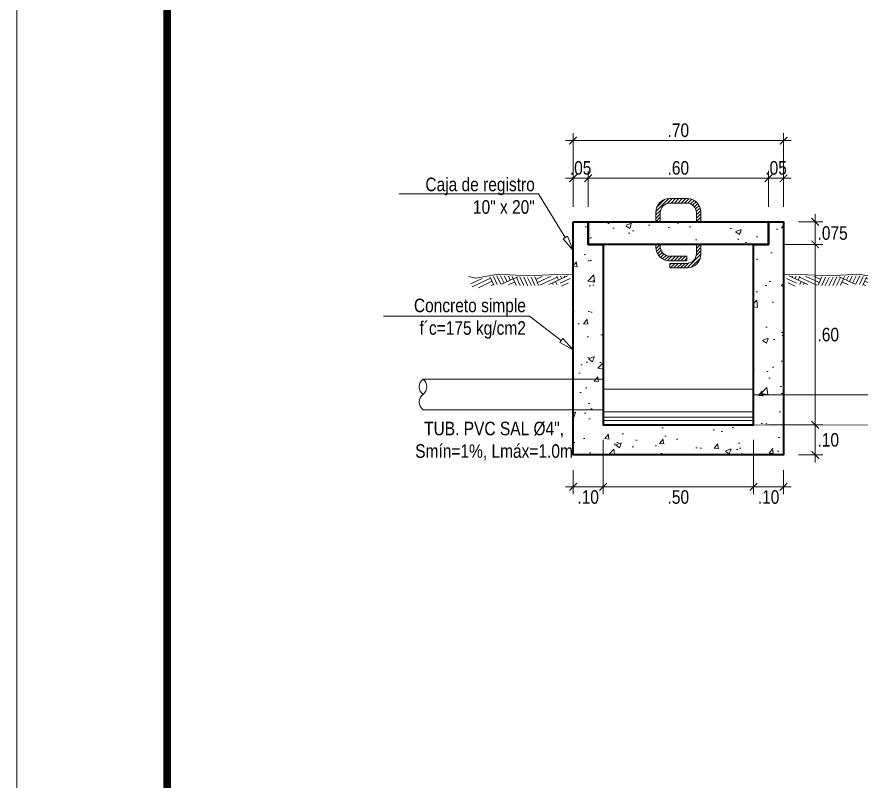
# Model space of a CAD drawing. Header units: metres. Extents: x 0 to 1935, y 0 to 1529.
# Drawn here: x 1913.853 to 1916.661, y 1477.638 to 1480.179 of the extents above; entities that cross this region are included whole.
import ezdxf
from ezdxf import colors
from ezdxf.entities.mleader import LeaderData, LeaderLine
from ezdxf.math import Vec2, Vec3

# ---------------------------------------------------------------- set-up
doc = ezdxf.new("R2010")
doc.units = ezdxf.units.M
doc.header["$LTSCALE"] = 0.005
for name, color, linetype, lineweight in [('-Achurado', 251, 'Continuous', 5), ('-Acotado', 251, 'Continuous', 5), ('-Corte', 7, 'Continuous', 35), ('-Cuadro', 7, 'Continuous', 20), ('-Terreno', 26, 'Continuous', 5), ('-Textos', 7, 'Continuous', 20), ('-Tub. Desague', 20, 'Continuous', 20), ('-Vista', 148, 'Continuous', 9)]:
    doc.layers.add(name, color=color, linetype=linetype, lineweight=lineweight)
doc.styles.add('-Arial Narrow', font='ARIALN.TTF')
doc.dimstyles.new('Esc 1_25', dxfattribs={"dimscale": 0.025, "dimtxt": 1.8, "dimasz": 1, "dimexe": 1, "dimexo": 2, "dimgap": 0.45, "dimtad": 2, "dimtih": 1, "dimtoh": 1, "dimzin": 4, "dimdsep": 46, "dimtxsty": '-Arial Narrow', "dimblk": 'ARCHTICK', "dimcen": 1, "dimdle": 1, "dimclrd": 256, "dimclre": 256, "dimclrt": 7, "dimadec": 0, "dimazin": 0, "dimtfac": 1, "dimtix": 1, "dimtmove": 1, "dimatfit": 2, "dimldrblk": 'ARCHTICK', "dimfxl": 1, "dimtolj": 2, "dimlwd": 5, "dimlwe": 0, "dimarcsym": 0})

# ---------------------------------------------------------------- blocks, each defined once
blk = doc.blocks.new('Hoja A2 1 en 1000')
at = {"layer": '-Cuadro', "color": 0}
blk.add_lwpolyline([(594, 0), (594, 420.04), (0, 420.04), (0, 0)], close=True, dxfattribs=at)
at = {"layer": '-Cuadro', "color": 0, "const_width": 1}
blk.add_lwpolyline([(20, 20), (574, 20), (574, 400.04), (20, 400.04)], close=True, dxfattribs=at)
blk = doc.blocks.new('*U380')
at = {"layer": '-Terreno'}
for p, q in [((0.0434, -0.0287), (0.0097, -0.013)), ((0.0386, -0.0389), (0.0152, -0.028)), ((0.0481, -0.0185), (0.0188, -0.0049)), ((0.0277, -0.009), (0.0296, -0.005)), ((0.0379, -0.0138), (0.042, -0.0051)), ((0.0481, -0.0185), (0.0543, -0.0052)), ((0.0806, -0.0337), (0.0481, -0.0185)), ((0.1108, -0.0354), (0.0529, -0.0083)), ((0.0536, -0.0333), (0.0583, -0.0233)), ((0.066, -0.0335), (0.0685, -0.028)), ((0.1188, -0.0267), (0.0732, -0.0054)), ((0.1236, -0.0165), (0.1027, -0.0067)), ((0.1147, -0.0356), (0.1275, -0.0081)), ((0.1268, -0.0362), (0.1396, -0.0088)), ((0.1388, -0.0369), (0.1517, -0.0094)), ((0.1509, -0.0376), (0.1644, -0.0087)), ((0.1637, -0.0369), (0.1772, -0.008)), ((0.1764, -0.0362), (0.1888, -0.0096)), ((0.199, -0.0144), (0.1843, -0.0076)), ((0.1892, -0.0354), (0.199, -0.0144)), ((0.2144, -0.034), (0.1942, -0.0246)), ((0.199, -0.0144), (0.2027, -0.0065)), ((0.2381, -0.0326), (0.199, -0.0144)), ((0.2092, -0.0192), (0.2154, -0.0058)), ((0.2194, -0.0239), (0.2282, -0.005)), ((0.2296, -0.0287), (0.241, -0.0043)), ((0.2402, -0.0325), (0.2532, -0.0046)), ((0.2524, -0.033), (0.2647, -0.0066)), ((0.2639, -0.035), (0.2762, -0.0085)), ((0.3152, -0.0438), (0.2697, -0.0225)), ((0.3356, -0.0409), (0.2744, -0.0123)), ((0.3404, -0.0307), (0.3026, -0.0131)), ((0.0783, -0.0336), (0.0787, -0.0328)), ((0.1907, -0.0354), (0.1895, -0.0348)), ((0.2731, -0.0365), (0.2649, -0.0327))]:
    blk.add_line(p, q, dxfattribs=at)
blk.add_lwpolyline([(0, 0), (0, 0), (0.0801, -0.0008), (0.1514, -0.0048), (0.2491, 0.0009), (0.3236, -0.0119), (0.3469, -0.0071)], dxfattribs=at)
blk = doc.blocks.new('*U377')
at = {"layer": '-Terreno'}
for p, q in [((0.0434, -0.0287), (0.0097, -0.013)), ((0.0386, -0.0389), (0.0152, -0.028)), ((0.0481, -0.0185), (0.0188, -0.0049)), ((0.0277, -0.009), (0.0296, -0.005)), ((0.0379, -0.0138), (0.042, -0.0051)), ((0.0481, -0.0185), (0.0543, -0.0052)), ((0.0806, -0.0337), (0.0481, -0.0185)), ((0.1108, -0.0354), (0.0529, -0.0083)), ((0.0536, -0.0333), (0.0583, -0.0233)), ((0.066, -0.0335), (0.0685, -0.028)), ((0.1188, -0.0267), (0.0732, -0.0054)), ((0.1236, -0.0165), (0.1027, -0.0067)), ((0.1147, -0.0356), (0.1275, -0.0081)), ((0.1268, -0.0362), (0.1396, -0.0088)), ((0.1388, -0.0369), (0.1517, -0.0094)), ((0.1509, -0.0376), (0.1644, -0.0087)), ((0.1637, -0.0369), (0.1772, -0.008)), ((0.1764, -0.0362), (0.1888, -0.0096)), ((0.199, -0.0144), (0.1843, -0.0076)), ((0.1892, -0.0354), (0.199, -0.0144)), ((0.2144, -0.034), (0.1942, -0.0246)), ((0.199, -0.0144), (0.2027, -0.0065)), ((0.2381, -0.0326), (0.199, -0.0144)), ((0.2092, -0.0192), (0.2154, -0.0058)), ((0.2194, -0.0239), (0.2282, -0.005)), ((0.2296, -0.0287), (0.241, -0.0043)), ((0.2402, -0.0325), (0.2532, -0.0046)), ((0.2524, -0.033), (0.2647, -0.0066)), ((0.2639, -0.035), (0.2762, -0.0085)), ((0.3152, -0.0438), (0.2697, -0.0225)), ((0.3356, -0.0409), (0.2744, -0.0123)), ((0.3404, -0.0307), (0.3026, -0.0131)), ((0.0783, -0.0336), (0.0787, -0.0328)), ((0.1907, -0.0354), (0.1895, -0.0348)), ((0.2731, -0.0365), (0.2649, -0.0327))]:
    blk.add_line(p, q, dxfattribs=at)
blk.add_lwpolyline([(0, 0), (0, 0), (0.0801, -0.0008), (0.1514, -0.0048), (0.2491, 0.0009), (0.3236, -0.0119), (0.3469, -0.0071)], dxfattribs=at)
blk = doc.blocks.new('Asa de fierro corrugado')
at = {"layer": '-Vista'}
h = blk.add_hatch(dxfattribs=at)
h.set_pattern_fill('ANSI31', color=256, scale=0.0025)
h.set_pattern_definition([(45, (-1549.186777, -1467.416816), (-0.005612660076, 0.005612660076), [])])
h.paths.add_polyline_path([(0.06, 0.0302), (0.06, 0), (0.075, 0), (0.075, 0.0323, 0.414214), (0.03, 0.0773), (-0.03, 0.0773, 0.414214), (-0.075, 0.0323), (-0.075, 0), (-0.06, 0), (-0.06, 0.0302, -0.414214), (-0.0279, 0.0623), (0.0279, 0.0623, -0.414214)])
h.paths.add_polyline_path([(0.075, -0.1081), (0.075, -0.075), (0.06, -0.075), (0.06, -0.106, -0.414214), (0.0279, -0.1381), (-0.0279, -0.1381), (-0.0279, -0.1531), (0.03, -0.1531, 0.414214)])
h.paths.add_polyline_path([(-0.06, -0.0822), (-0.06, -0.075), (-0.075, -0.075), (-0.075, -0.0842, 0.414214), (-0.03, -0.1292), (0.0279, -0.1292), (0.0279, -0.1142), (-0.0279, -0.1142, -0.414214)])
for p, q in [((0.03, 0.0773), (-0.03, 0.0773)), ((-0.0279, 0.0623), (0.0279, 0.0623)), ((-0.075, 0.0323), (-0.075, 0)), ((-0.06, 0), (-0.06, 0.0302)), ((0.06, 0.0302), (0.06, 0)), ((0.075, 0), (0.075, 0.0323)), ((-0.075, 0), (-0.06, 0)), ((0.06, 0), (0.075, 0)), ((-0.075, -0.075), (-0.06, -0.075)), ((-0.025, -0.0756), (-0.0244, -0.075)), ((0.075, -0.075), (0.06, -0.075))]:
    blk.add_line(p, q, dxfattribs=at)
for points in [[(-0.06, -0.075), (-0.06, -0.0822, 0.414214), (-0.0279, -0.1142), (0.0279, -0.1142), (0.0279, -0.1292), (-0.03, -0.1292, -0.414214), (-0.075, -0.0842), (-0.075, -0.075)], [(0.06, -0.075), (0.06, -0.106, -0.414214), (0.0279, -0.1381), (-0.0279, -0.1381), (-0.0279, -0.1531), (0.03, -0.1531, 0.414214), (0.075, -0.1081), (0.075, -0.075)]]:
    blk.add_lwpolyline(points, format="xyb", dxfattribs=at)
for centre, radius, start, end in [((-0.03, 0.0323), 0.045, 90, 180), ((-0.0279, 0.0302), 0.0321, 90, 180), ((0.0279, 0.0302), 0.0321, 360, 90), ((0.03, 0.0323), 0.045, 360, 90)]:
    blk.add_arc(centre, radius, start, end, dxfattribs=at)
blk = doc.blocks.new('_ClosedBlank')
at = {"color": 0, "linetype": 'ByBlock', "lineweight": -2}
for p, q in [((-1, 0.167), (0, 0)), ((-1, 0.167), (-1, -0.167)), ((0, 0), (-1, -0.167))]:
    blk.add_line(p, q, dxfattribs=at)
blk = doc.blocks.new('_ArchTick')
at = {"color": 0, "linetype": 'ByBlock', "const_width": 0.15}
blk.add_lwpolyline([(-0.5, -0.5), (0.5, 0.5)], dxfattribs=at)
blk = doc.blocks.new('*D396')
at = {"layer": '-Acotado', "lineweight": 0, "transparency": 16777216}
for p, q in [((1915.8031, 1478.7721), (1915.8031, 1478.5914)), ((1915.7031, 1478.6721), (1915.7031, 1478.5914))]:
    blk.add_line(p, q, dxfattribs=at)
at = {"layer": '-Acotado', "lineweight": 5, "transparency": 16777216}
blk.add_line((1915.6781, 1478.6164), (1915.8281, 1478.6164), dxfattribs=at)
at = {"layer": 'Defpoints', "color": 0, "transparency": 16777216}
for p in [(1915.8031, 1478.8221), (1915.7031, 1478.7221), (1915.8031, 1478.6164)]:
    blk.add_point(p, dxfattribs=at)
at = {"layer": '-Acotado', "lineweight": 5, "transparency": 16777216, "xscale": 0.025, "yscale": 0.025, "zscale": 0.025, "rotation": 180}
blk.add_blockref('_ArchTick', (1915.7031, 1478.6164), dxfattribs=at)
at = {"layer": '-Acotado', "lineweight": 5, "transparency": 16777216, "xscale": 0.025, "yscale": 0.025, "zscale": 0.025}
blk.add_blockref('_ArchTick', (1915.8031, 1478.6164), dxfattribs=at)
at = {"layer": '-Acotado', "color": 7, "transparency": 16777216, "insert": (1915.7531, 1478.5821), "char_height": 0.045, "attachment_point": 5, "style": '-Arial Narrow'}
blk.add_mtext('\\A2;.10', dxfattribs=at)
blk = doc.blocks.new('*D397')
at = {"layer": '-Acotado', "lineweight": 0, "transparency": 16777216}
for p, q in [((1915.8031, 1478.7721), (1915.8031, 1478.5914)), ((1916.3031, 1478.7721), (1916.3031, 1478.5914))]:
    blk.add_line(p, q, dxfattribs=at)
at = {"layer": '-Acotado', "lineweight": 5, "transparency": 16777216}
blk.add_line((1915.7781, 1478.6164), (1916.3281, 1478.6164), dxfattribs=at)
at = {"layer": 'Defpoints', "color": 0, "transparency": 16777216}
for p in [(1915.8031, 1478.8221), (1916.3031, 1478.8221), (1916.3031, 1478.6164)]:
    blk.add_point(p, dxfattribs=at)
at = {"layer": '-Acotado', "lineweight": 5, "transparency": 16777216, "xscale": 0.025, "yscale": 0.025, "zscale": 0.025, "rotation": 180}
blk.add_blockref('_ArchTick', (1915.8031, 1478.6164), dxfattribs=at)
at = {"layer": '-Acotado', "lineweight": 5, "transparency": 16777216, "xscale": 0.025, "yscale": 0.025, "zscale": 0.025}
blk.add_blockref('_ArchTick', (1916.3031, 1478.6164), dxfattribs=at)
at = {"layer": '-Acotado', "color": 7, "transparency": 16777216, "insert": (1916.0531, 1478.5821), "char_height": 0.045, "attachment_point": 5, "style": '-Arial Narrow'}
blk.add_mtext('\\A2;.50', dxfattribs=at)
blk = doc.blocks.new('*D398')
at = {"layer": '-Acotado', "lineweight": 0, "transparency": 16777216}
for p, q in [((1916.3031, 1478.7721), (1916.3031, 1478.5914)), ((1916.4031, 1478.6721), (1916.4031, 1478.5914))]:
    blk.add_line(p, q, dxfattribs=at)
at = {"layer": '-Acotado', "lineweight": 5, "transparency": 16777216}
blk.add_line((1916.2781, 1478.6164), (1916.4281, 1478.6164), dxfattribs=at)
at = {"layer": 'Defpoints', "color": 0, "transparency": 16777216}
for p in [(1916.3031, 1478.8221), (1916.4031, 1478.7221), (1916.4031, 1478.6164)]:
    blk.add_point(p, dxfattribs=at)
at = {"layer": '-Acotado', "lineweight": 5, "transparency": 16777216, "xscale": 0.025, "yscale": 0.025, "zscale": 0.025, "rotation": 180}
blk.add_blockref('_ArchTick', (1916.3031, 1478.6164), dxfattribs=at)
at = {"layer": '-Acotado', "lineweight": 5, "transparency": 16777216, "xscale": 0.025, "yscale": 0.025, "zscale": 0.025}
blk.add_blockref('_ArchTick', (1916.4031, 1478.6164), dxfattribs=at)
at = {"layer": '-Acotado', "color": 7, "transparency": 16777216, "insert": (1916.3531, 1478.5821), "char_height": 0.045, "attachment_point": 5, "style": '-Arial Narrow'}
blk.add_mtext('\\A2;.10', dxfattribs=at)
blk = doc.blocks.new('*D399')
at = {"layer": '-Acotado', "lineweight": 0, "transparency": 16777216}
for p, q in [((1916.3531, 1478.8221), (1916.5333, 1478.8221)), ((1916.4531, 1478.7221), (1916.5333, 1478.7221))]:
    blk.add_line(p, q, dxfattribs=at)
at = {"layer": '-Acotado', "lineweight": 5, "transparency": 16777216}
blk.add_line((1916.5083, 1478.6971), (1916.5083, 1478.8471), dxfattribs=at)
at = {"layer": 'Defpoints', "color": 0, "transparency": 16777216}
for p in [(1916.3031, 1478.8221), (1916.5083, 1478.8221), (1916.4031, 1478.7221)]:
    blk.add_point(p, dxfattribs=at)
at = {"layer": '-Acotado', "lineweight": 5, "transparency": 16777216, "xscale": 0.025, "yscale": 0.025, "zscale": 0.025}
for p, rotation in [((1916.5083, 1478.8221), 90), ((1916.5083, 1478.7221), 270)]:
    blk.add_blockref('_ArchTick', p, dxfattribs=dict(at, rotation=rotation))
at = {"layer": '-Acotado', "color": 7, "transparency": 16777216, "insert": (1916.5517, 1478.7721), "char_height": 0.045, "attachment_point": 5, "style": '-Arial Narrow'}
blk.add_mtext('\\A2;.10', dxfattribs=at)
blk = doc.blocks.new('*D400')
at = {"layer": '-Acotado', "lineweight": 5, "transparency": 16777216}
blk.add_line((1916.5083, 1478.7971), (1916.5083, 1479.4472), dxfattribs=at)
at = {"layer": '-Acotado', "lineweight": 0, "transparency": 16777216}
for p, q in [((1916.4031, 1479.4222), (1916.5333, 1479.4222)), ((1916.3531, 1478.8221), (1916.5333, 1478.8221))]:
    blk.add_line(p, q, dxfattribs=at)
at = {"layer": 'Defpoints', "color": 0, "transparency": 16777216}
for p in [(1916.3531, 1479.4222), (1916.5083, 1479.4222), (1916.3031, 1478.8221)]:
    blk.add_point(p, dxfattribs=at)
at = {"layer": '-Acotado', "lineweight": 5, "transparency": 16777216, "xscale": 0.025, "yscale": 0.025, "zscale": 0.025}
for p, rotation in [((1916.5083, 1479.4222), 90), ((1916.5083, 1478.8221), 270)]:
    blk.add_blockref('_ArchTick', p, dxfattribs=dict(at, rotation=rotation))
at = {"layer": '-Acotado', "color": 7, "transparency": 16777216, "insert": (1916.5517, 1479.1221), "char_height": 0.045, "attachment_point": 5, "style": '-Arial Narrow'}
blk.add_mtext('\\A2;.60', dxfattribs=at)
blk = doc.blocks.new('*D411')
at = {"layer": '-Acotado', "lineweight": 0, "transparency": 16777216}
for p, q in [((1916.4531, 1479.4972), (1916.5333, 1479.4972)), ((1916.4031, 1479.4222), (1916.5333, 1479.4222))]:
    blk.add_line(p, q, dxfattribs=at)
at = {"layer": '-Acotado', "lineweight": 5, "transparency": 16777216}
blk.add_line((1916.5083, 1479.3972), (1916.5083, 1479.5222), dxfattribs=at)
at = {"layer": 'Defpoints', "color": 0, "transparency": 16777216}
for p in [(1916.4031, 1479.4972), (1916.5083, 1479.4972), (1916.3531, 1479.4222)]:
    blk.add_point(p, dxfattribs=at)
at = {"layer": '-Acotado', "lineweight": 5, "transparency": 16777216, "xscale": 0.025, "yscale": 0.025, "zscale": 0.025}
for p, rotation in [((1916.5083, 1479.4972), 90), ((1916.5083, 1479.4222), 270)]:
    blk.add_blockref('_ArchTick', p, dxfattribs=dict(at, rotation=rotation))
at = {"layer": '-Acotado', "color": 7, "transparency": 16777216, "insert": (1916.5662, 1479.4597), "char_height": 0.045, "attachment_point": 5, "style": '-Arial Narrow'}
blk.add_mtext('\\A2;.075', dxfattribs=at)
blk = doc.blocks.new('*D445')
at = {"layer": '-Acotado', "lineweight": 0, "transparency": 16777216}
for p, q in [((1915.7031, 1479.5472), (1915.7031, 1479.6671)), ((1915.7531, 1479.5472), (1915.7531, 1479.6671))]:
    blk.add_line(p, q, dxfattribs=at)
at = {"layer": '-Acotado', "lineweight": 5, "transparency": 16777216}
for p, q in [((1915.7031, 1479.6421), (1915.6781, 1479.6421)), ((1915.7031, 1479.6421), (1915.7531, 1479.6421)), ((1915.7531, 1479.6421), (1915.7781, 1479.6421))]:
    blk.add_line(p, q, dxfattribs=at)
at = {"layer": 'Defpoints', "color": 0, "transparency": 16777216}
for p in [(1915.7531, 1479.6421), (1915.7031, 1479.4972), (1915.7531, 1479.4972)]:
    blk.add_point(p, dxfattribs=at)
at = {"layer": '-Acotado', "lineweight": 5, "transparency": 16777216, "xscale": 0.025, "yscale": 0.025, "zscale": 0.025}
blk.add_blockref('_ArchTick', (1915.7031, 1479.6421), dxfattribs=at)
at = {"layer": '-Acotado', "lineweight": 5, "transparency": 16777216, "xscale": 0.025, "yscale": 0.025, "zscale": 0.025, "rotation": 180}
blk.add_blockref('_ArchTick', (1915.7531, 1479.6421), dxfattribs=at)
at = {"layer": '-Acotado', "color": 7, "transparency": 16777216, "insert": (1915.7281, 1479.6763), "char_height": 0.045, "attachment_point": 5, "style": '-Arial Narrow'}
blk.add_mtext('\\A2;.05', dxfattribs=at)
blk = doc.blocks.new('*D446')
at = {"layer": '-Acotado', "lineweight": 0, "transparency": 16777216}
for p, q in [((1915.7531, 1479.5472), (1915.7531, 1479.6671)), ((1916.3531, 1479.5472), (1916.3531, 1479.6671))]:
    blk.add_line(p, q, dxfattribs=at)
at = {"layer": '-Acotado', "lineweight": 5, "transparency": 16777216}
blk.add_line((1915.7281, 1479.6421), (1916.3781, 1479.6421), dxfattribs=at)
at = {"layer": 'Defpoints', "color": 0, "transparency": 16777216}
for p in [(1916.3531, 1479.6421), (1915.7531, 1479.4972), (1916.3531, 1479.4972)]:
    blk.add_point(p, dxfattribs=at)
at = {"layer": '-Acotado', "lineweight": 5, "transparency": 16777216, "xscale": 0.025, "yscale": 0.025, "zscale": 0.025, "rotation": 180}
blk.add_blockref('_ArchTick', (1915.7531, 1479.6421), dxfattribs=at)
at = {"layer": '-Acotado', "lineweight": 5, "transparency": 16777216, "xscale": 0.025, "yscale": 0.025, "zscale": 0.025}
blk.add_blockref('_ArchTick', (1916.3531, 1479.6421), dxfattribs=at)
at = {"layer": '-Acotado', "color": 7, "transparency": 16777216, "insert": (1916.0531, 1479.6763), "char_height": 0.045, "attachment_point": 5, "style": '-Arial Narrow'}
blk.add_mtext('\\A2;.60', dxfattribs=at)
blk = doc.blocks.new('*D447')
at = {"layer": '-Acotado', "lineweight": 0, "transparency": 16777216}
for p, q in [((1916.3531, 1479.5472), (1916.3531, 1479.6671)), ((1916.4031, 1479.5472), (1916.4031, 1479.6671))]:
    blk.add_line(p, q, dxfattribs=at)
at = {"layer": '-Acotado', "lineweight": 5, "transparency": 16777216}
for p, q in [((1916.3531, 1479.6421), (1916.3281, 1479.6421)), ((1916.3531, 1479.6421), (1916.4031, 1479.6421)), ((1916.4031, 1479.6421), (1916.4281, 1479.6421))]:
    blk.add_line(p, q, dxfattribs=at)
at = {"layer": 'Defpoints', "color": 0, "transparency": 16777216}
for p in [(1916.4031, 1479.6421), (1916.3531, 1479.4972), (1916.4031, 1479.4972)]:
    blk.add_point(p, dxfattribs=at)
at = {"layer": '-Acotado', "lineweight": 5, "transparency": 16777216, "xscale": 0.025, "yscale": 0.025, "zscale": 0.025}
blk.add_blockref('_ArchTick', (1916.3531, 1479.6421), dxfattribs=at)
at = {"layer": '-Acotado', "lineweight": 5, "transparency": 16777216, "xscale": 0.025, "yscale": 0.025, "zscale": 0.025, "rotation": 180}
blk.add_blockref('_ArchTick', (1916.4031, 1479.6421), dxfattribs=at)
at = {"layer": '-Acotado', "color": 7, "transparency": 16777216, "insert": (1916.3781, 1479.6763), "char_height": 0.045, "attachment_point": 5, "style": '-Arial Narrow'}
blk.add_mtext('\\A2;.05', dxfattribs=at)
blk = doc.blocks.new('*D448')
at = {"layer": '-Acotado', "lineweight": 0, "transparency": 16777216}
for p, q in [((1915.7031, 1479.5472), (1915.7031, 1479.7921)), ((1916.4031, 1479.5472), (1916.4031, 1479.7921))]:
    blk.add_line(p, q, dxfattribs=at)
at = {"layer": '-Acotado', "lineweight": 5, "transparency": 16777216}
blk.add_line((1915.6781, 1479.7671), (1916.4281, 1479.7671), dxfattribs=at)
at = {"layer": 'Defpoints', "color": 0, "transparency": 16777216}
for p in [(1916.4031, 1479.7671), (1915.7031, 1479.4972), (1916.4031, 1479.4972)]:
    blk.add_point(p, dxfattribs=at)
at = {"layer": '-Acotado', "lineweight": 5, "transparency": 16777216, "xscale": 0.025, "yscale": 0.025, "zscale": 0.025, "rotation": 180}
blk.add_blockref('_ArchTick', (1915.7031, 1479.7671), dxfattribs=at)
at = {"layer": '-Acotado', "lineweight": 5, "transparency": 16777216, "xscale": 0.025, "yscale": 0.025, "zscale": 0.025}
blk.add_blockref('_ArchTick', (1916.4031, 1479.7671), dxfattribs=at)
at = {"layer": '-Acotado', "color": 7, "transparency": 16777216, "insert": (1916.0531, 1479.8013), "char_height": 0.045, "attachment_point": 5, "style": '-Arial Narrow'}
blk.add_mtext('\\A2;.70', dxfattribs=at)

msp = doc.modelspace()

# ---------------------------------------------------------------- hatches: boundary and pattern name
at = {"layer": '-Achurado'}
h = msp.add_hatch(dxfattribs=at)
h.set_pattern_fill('AR-CONC', color=256, scale=0.001)
h.set_pattern_definition([(50, (366.86635, 12.00537), (0.182184669, -0.015939086), [0.01905, -0.20955]), (355, (366.86635, 12.00537), (-0.035243421, 0.191056845), [0.01524, -0.167640584]), (100.451445, (366.88154, 12.00404), (0.146941247, 0.175117752), [0.016190009, -0.178090245]), (46.1842, (366.86635, 12.05617), (0.27107904, -0.042042328), [0.028575, -0.314325]), (96.635558, (366.88894, 12.05266), (0.237404134, 0.247426125), [0.024285023, -0.267135608]), (351.184151, (366.86635, 12.05617), (0.237404134, 0.247426125), [0.022859967, -0.251459732]), (21, (366.89175, 12.04347), (0.151614391, -0.102265198), [0.01905, -0.20955]), (326, (366.89175, 12.04347), (0.061802028, 0.184187966), [0.01524, -0.16764]), (71.451445, (366.90439, 12.03494), (0.21341642, 0.081922769), [0.016190009, -0.178089938]), (37.5, (366.86635, 12.005365), (0.0030886033, 0.0845550389), [0, -0.165608, 0, -0.17018, 0, -0.168275]), (7.5, (366.86635, 12.005365), (0.0668196625, 0.100180575), [0, -0.097028, 0, -0.161798, 0, -0.064135]), (327.5, (366.80971, 12.005365), (0.1355905952, -0.005728744), [0, -0.0635, 0, -0.19812, 0, -0.26289]), (317.5, (366.78431, 12.00537), (0.1481291814, 0.025426491), [0, -0.08255, 0, -0.131572, 0, -0.18669])])
h.paths.add_polyline_path([(1916.40313, 1479.49718), (1916.35313, 1479.49718), (1916.35313, 1479.42218), (1916.30313, 1479.42218), (1916.30313, 1478.82218), (1915.80313, 1478.82218), (1915.80313, 1479.42218), (1915.75313, 1479.42218), (1915.75313, 1479.49718), (1915.70313, 1479.49718), (1915.70313, 1478.72218), (1916.40313, 1478.72218)])
h = msp.add_hatch(dxfattribs=at)
h.set_pattern_fill('AR-CONC', color=256, scale=0.001)
h.set_pattern_definition([(50, (366.86635, 12.08037), (0.182184669, -0.015939086), [0.01905, -0.20955]), (355, (366.86635, 12.08037), (-0.035243421, 0.191056845), [0.01524, -0.167640584]), (100.451445, (366.88154, 12.07904), (0.146941247, 0.175117752), [0.016190009, -0.178090245]), (46.1842, (366.86635, 12.13117), (0.27107904, -0.042042328), [0.028575, -0.314325]), (96.635558, (366.88894, 12.12766), (0.237404134, 0.247426125), [0.024285023, -0.267135608]), (351.184151, (366.86635, 12.13117), (0.237404134, 0.247426125), [0.022859967, -0.251459732]), (21, (366.89175, 12.11847), (0.151614391, -0.102265198), [0.01905, -0.20955]), (326, (366.89175, 12.11847), (0.061802028, 0.184187966), [0.01524, -0.16764]), (71.451445, (366.90439, 12.10994), (0.21341642, 0.081922769), [0.016190009, -0.178089938]), (37.5, (366.86635, 12.080365), (0.0030886033, 0.0845550389), [0, -0.165608, 0, -0.17018, 0, -0.168275]), (7.5, (366.86635, 12.080365), (0.0668196625, 0.100180575), [0, -0.097028, 0, -0.161798, 0, -0.064135]), (327.5, (366.80971, 12.080365), (0.1355905952, -0.005728744), [0, -0.0635, 0, -0.19812, 0, -0.26289]), (317.5, (366.78431, 12.08037), (0.1481291814, 0.025426491), [0, -0.08255, 0, -0.131572, 0, -0.18669])])
h.paths.add_polyline_path([(1915.75313, 1479.49718), (1916.35313, 1479.49718), (1916.35313, 1479.42218), (1915.75313, 1479.42218)])

# ---------------------------------------------------------------- linework, layer by layer
at = {"layer": '-Corte'}
for points in [[(1915.70313, 1479.49718), (1915.75313, 1479.49718), (1915.75313, 1479.42218), (1915.80313, 1479.42218), (1915.80313, 1478.82218), (1916.30313, 1478.82218), (1916.30313, 1479.42218), (1916.35313, 1479.42218), (1916.35313, 1479.49718), (1916.40313, 1479.49718), (1916.40313, 1478.72218), (1915.70313, 1478.72218)], [(1915.75313, 1479.49718), (1916.35313, 1479.49718), (1916.35313, 1479.42218), (1915.75313, 1479.42218)]]:
    msp.add_lwpolyline(points, close=True, dxfattribs=at)
at = {"layer": '-Tub. Desague'}
for p, q in [((1916.30313, 1478.92218), (1918.39378, 1478.92009)), ((1916.30313, 1478.82218), (1918.39378, 1478.82009))]:
    msp.add_line(p, q, dxfattribs=at)
for points in [[(1915.80313, 1478.97363), (1915.20413, 1478.97423)], [(1915.80313, 1478.87208), (1915.20403, 1478.87268)]]:
    msp.add_lwpolyline(points, dxfattribs=at)
for centre, start, end in [((1915.22314, 1478.94882), 126.8126, 233.07281), ((1915.18506, 1478.94886), 306.8126, 53.07281), ((1915.22309, 1478.89805), 126.8126, 233.07281)]:
    msp.add_arc(centre, 0.03173, start, end, dxfattribs=at)
at = {"layer": '-Vista'}
for p, q in [((1916.30313, 1478.94048), (1915.80313, 1478.94048)), ((1916.30313, 1478.86548), (1915.80313, 1478.86548)), ((1916.30313, 1478.84834), (1915.80313, 1478.84834)), ((1916.30313, 1478.83658), (1915.80313, 1478.83658))]:
    msp.add_line(p, q, dxfattribs=at)

# ---------------------------------------------------------------- block references
at = {"layer": '-Acotado'}
msp.add_blockref('Asa de fierro corrugado', (1916.05313, 1479.49718), dxfattribs=at)
at = {"layer": '-Terreno', "xscale": -1}
msp.add_blockref('*U380', (1915.70313, 1479.32208), dxfattribs=at)
at = {"layer": '-Terreno'}
msp.add_blockref('*U377', (1916.40313, 1479.32208), dxfattribs=at)
at = {"xscale": 0.025, "yscale": 0.025, "zscale": 0.025}
msp.add_blockref('Hoja A2 1 en 1000', (1913.85329, 1475.09727), dxfattribs=at)

# ---------------------------------------------------------------- texts
at = {"layer": '-Textos', "insert": (1915.44021, 1478.76846), "char_height": 0.045, "attachment_point": 5, "style": '-Arial Narrow'}
msp.add_mtext('\\pxqc;TUB. PVC SAL Ø4", \\PSmín=1%, Lmáx=1.0m', dxfattribs=at)

# ---------------------------------------------------------------- dimensions: what is measured, and where the dimension line sits
at = {"layer": '-Acotado'}
dim = msp.add_linear_dim(base=(1916.40313, 1479.76709), p1=(1915.70313, 1479.49718), p2=(1916.40313, 1479.49718), dimstyle='Esc 1_25', override={"dimtmove": 0}, dxfattribs=at)
dim.commit()
dim.dimension.update_dxf_attribs({"geometry": '*D448', "text_midpoint": (1916.05313, 1479.76709), "dimtype": 160})
for base, p1, p2, picture, middle in [((1915.75313, 1479.64209), (1915.70313, 1479.49718), (1915.75313, 1479.49718), '*D445', (1915.72813, 1479.67632)), ((1916.40313, 1479.64209), (1916.35313, 1479.49718), (1916.40313, 1479.49718), '*D447', (1916.37813, 1479.67632)), ((1915.80313, 1478.61636), (1915.70313, 1478.72208), (1915.80313, 1478.82208), '*D396', (1915.75313, 1478.58214)), ((1916.30313, 1478.61636), (1915.80313, 1478.82208), (1916.30313, 1478.82208), '*D397', (1916.05313, 1478.58214)), ((1916.40313, 1478.61636), (1916.30313, 1478.82208), (1916.40313, 1478.72208), '*D398', (1916.35313, 1478.58214))]:
    dim = msp.add_linear_dim(base=base, p1=p1, p2=p2, dimstyle='Esc 1_25', dxfattribs=at)
    dim.commit()
    dim.dimension.update_dxf_attribs({"geometry": picture, "text_midpoint": middle})
dim = msp.add_linear_dim(base=(1916.35313, 1479.64209), p1=(1915.75313, 1479.49718), p2=(1916.35313, 1479.49718), dimstyle='Esc 1_25', override={"dimtmove": 0}, dxfattribs=at)
dim.commit()
dim.dimension.update_dxf_attribs({"geometry": '*D446', "text_midpoint": (1916.05313, 1479.67632)})
dim = msp.add_linear_dim(base=(1916.50828, 1479.49718), p1=(1916.35313, 1479.42218), p2=(1916.40313, 1479.49718), angle=90, dimstyle='Esc 1_25', override={"dimdec": 3}, dxfattribs=at)
dim.commit()
dim.dimension.update_dxf_attribs({"geometry": '*D411', "text_midpoint": (1916.56625, 1479.45968)})
for base, p1, p2, picture, middle in [((1916.50828, 1479.42218), (1916.30313, 1478.82208), (1916.35313, 1479.42218), '*D400', (1916.55171, 1479.12213)), ((1916.50828, 1478.82208), (1916.40313, 1478.72208), (1916.30313, 1478.82208), '*D399', (1916.55171, 1478.77208))]:
    dim = msp.add_linear_dim(base=base, p1=p1, p2=p2, angle=90, dimstyle='Esc 1_25', dxfattribs=at)
    dim.commit()
    dim.dimension.update_dxf_attribs({"geometry": picture, "text_midpoint": middle})

# ---------------------------------------------------------------- leaders
ml = msp.add_multileader_mtext('Standard', dxfattribs=at)
ml.set_content('Caja de registro\\P10" x 20"', color=7, style='-Arial Narrow')
ml.set_leader_properties(color=7, linetype='ByLayer', lineweight=0)
ml.set_arrow_properties(name='CLOSEDBLANK')
ml.build(insert=Vec2(0, 0))
ml.multileader.update_dxf_attribs({"has_dogleg": 0, "text_left_attachment_type": 6, "text_right_attachment_type": 6, "dogleg_length": 0, "arrow_head_size": 0.05, "scale": 0.025})
ctx = ml.context
ctx.base_point, ctx.scale, ctx.char_height, ctx.arrow_head_size, ctx.landing_gap_size, ctx.plane_origin = Vec3(1915.20372, 1479.59013), 0.025, 0.045, 0.05, 0.0125, Vec3(1915.10153, 1479.30243)
ctx.left_attachment, ctx.right_attachment, ctx.text_align_type = 6, 6, 2
notes = []
notes.append((ctx, [(1, (1, 1, 0), (1915.58817, 1479.59013), (-1, 0), 0, [(0, [(1915.70313, 1479.40197)], 0, [])])]))
ctx.mtext.insert, ctx.mtext.alignment, ctx.mtext.flow_direction = Vec3(1915.57567, 1479.64413), 3, 5
ml = msp.add_multileader_mtext('Standard', dxfattribs=at)
ml.set_content('Concreto simple\\Pf´c=175 kg/cm2', color=7, style='-Arial Narrow')
ml.set_leader_properties(color=7, linetype='ByLayer', lineweight=0)
ml.set_arrow_properties(name='CLOSEDBLANK')
ml.build(insert=Vec2(0, 0))
ml.multileader.update_dxf_attribs({"has_dogleg": 0, "text_left_attachment_type": 6, "text_right_attachment_type": 6, "dogleg_length": 0, "arrow_head_size": 0.05, "scale": 0.025})
ctx = ml.context
ctx.base_point, ctx.scale, ctx.char_height, ctx.arrow_head_size, ctx.landing_gap_size, ctx.plane_origin = Vec3(1915.16584, 1479.18362), 0.025, 0.045, 0.05, 0.0125, Vec3(1914.87864, 1479.16168)
ctx.left_attachment, ctx.right_attachment, ctx.text_align_type = 6, 6, 2
notes.append((ctx, [(1, (1, 1, 0), (1915.5586, 1479.18362), (-1, 0), 0, [(0, [(1915.70313, 1479.07208)], 0, [])])]))
ctx.mtext.insert, ctx.mtext.alignment, ctx.mtext.flow_direction = Vec3(1915.5461, 1479.24185), 3, 5
for ctx, leaders in notes:
    for number, flags, end, landing, length, lines in leaders:
        leader = LeaderData()
        leader.index, (leader.has_last_leader_line, leader.has_dogleg_vector, leader.attachment_direction) = number, flags
        leader.last_leader_point, leader.dogleg_vector, leader.dogleg_length = Vec3(end), Vec3(landing), length
        for number, points, colour, breaks in lines:
            line = LeaderLine()
            line.index, line.vertices, line.color, line.breaks = number, Vec3.list(points), colors.encode_raw_color(colour), breaks
            leader.lines.append(line)
        ctx.leaders.append(leader)

doc.saveas('drawing.dxf')
